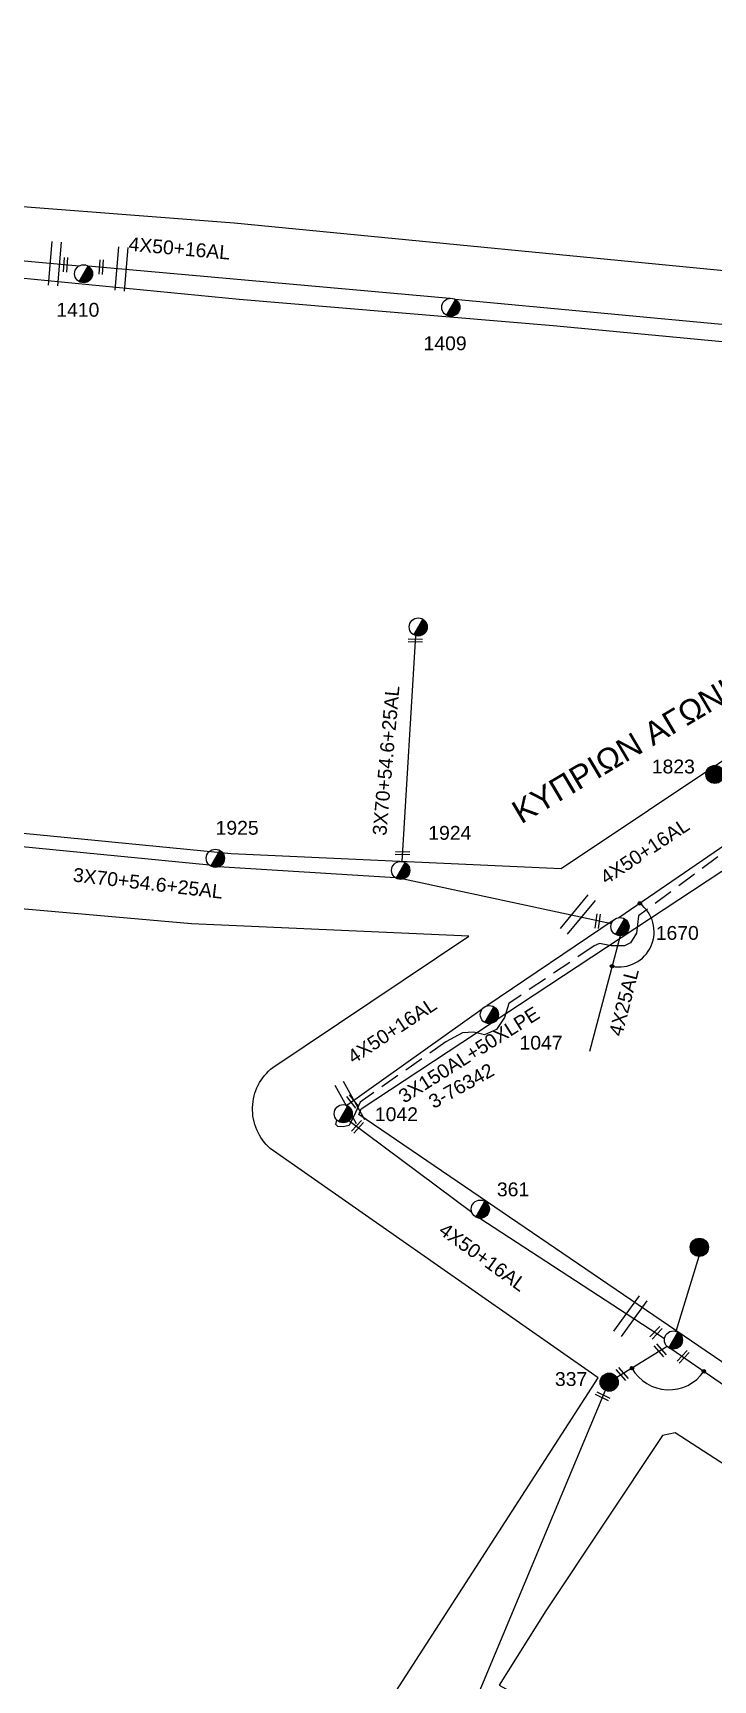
# Model space of a CAD drawing. Header units: millimetres. Extents: x 1113 to 5794, y 757 to 3537.
# Drawn here: x 2784.6 to 2873, y 1145.2 to 1359.5 of the extents above; entities that cross this region are included whole.
import ezdxf

# ---------------------------------------------------------------- set-up
doc = ezdxf.new("R2010")
doc.units = ezdxf.units.MM
doc.linetypes.add('DASHED', pattern=[19.05, 12.7, -6.35])
for name, color, linetype in [('Γέφυρες Εναέριου Δικτύου', 7, 'Continuous'), ('Γυμνά εναέρια ΧΤ και ΦΟΠ (3Φ)   4x50+16AL', 7, 'Continuous'), ('Εναέρια παροχή ΧΤ 4x25', 7, 'SYN_LINE'), ('Επιγραφές - Σχήματα', 7, 'Continuous'), ('Καλώδια ΧΤ   3x150AL+50XLPE', 7, 'DASHED'), ('Μηχανική τομή', 7, 'Continuous'), ('Στύλος Ξύλινος', 7, 'Continuous'), ('Στύλος Ξύλινος @ 1', 7, 'Continuous'), ('Στύλος ΦΜ', 7, 'Continuous'), ('Στύλος ΦΜ @ 1', 7, 'Continuous'), ('Συνδέσεις', 7, 'Continuous'), ('Συνεστραμμένα ΧΤ   3x70+54.6+25 AL', 7, 'SYN_LINE'), ('Τομή', 7, 'Continuous'), ('Υπόβαθρο ΔΕΗ', 7, 'Continuous')]:
    doc.layers.add(name, color=color, linetype=linetype)
doc.styles.get("Standard").update_dxf_attribs({"font": 'arial.ttf'})
doc.linetypes.add('SYN_LINE', pattern='A,0.5,-0.0001,["/\\/\\/\\/",Standard,S=0.1,R=0,X=0,Y=-0.05],-0.25', length=0.7501)

# ---------------------------------------------------------------- blocks, each defined once
blk = doc.blocks.new('ΥΠΑΡΧΩΝ ΤΣΙΜΕΝΤΕΝΙΟΣ ΣΤΥΛΟΣ')
at = {"layer": 'Στύλος ΦΜ'}
blk.add_hatch(color=7, dxfattribs=at).paths.add_polyline_path([(-1.29, -2.28, 0.574793), (2.62, 0, 0.268822), (1.3, 2.27)])
at = {"layer": 'Στύλος ΦΜ', "color": 7}
blk.add_line((-1.29, -2.28), (1.3, 2.27), dxfattribs=at)
blk.add_circle((0, 0), 2.62, dxfattribs=at)
at = {"layer": 'Στύλος ΦΜ', "flags": 4}
for tag, p in [('ΑΡΙΘΜΟΣ', (-4.68, 8.05)), ('ΤΥΠΟΣ', (-4.91, 3.03))]:
    blk.add_attdef(tag, p, '', height=4, dxfattribs=at)
blk = doc.blocks.new('ΥΠΑΡΧΩΝ ΞΥΛΙΝΟΣ ΣΤΥΛΟΣ')
at = {"layer": 'Στύλος Ξύλινος'}
h = blk.add_hatch(color=7, dxfattribs=at)
h.paths.add_polyline_path([(-2.62, 0, 0.270008), (-1.29, -2.28), (1.3, 2.27, 0.576266)])
h.paths.add_polyline_path([(-1.29, -2.28, 0.574793), (2.62, 0, 0.268822), (1.3, 2.27)])
at = {"layer": 'Στύλος Ξύλινος', "color": 7}
blk.add_line((-1.29, -2.28), (1.3, 2.27), dxfattribs=at)
blk.add_circle((0, 0), 2.62, dxfattribs=at)
at = {"layer": 'Στύλος Ξύλινος', "flags": 4}
for tag, p in [('ΑΡΙΘΜΟΣ', (-4.91, 8.6)), ('ΤΥΠΟΣ', (-4.85, 3.39))]:
    blk.add_attdef(tag, p, '', height=4, dxfattribs=at)
blk = doc.blocks.new('ΜΗΧΑΝΙΚΗ ΤΟΜΗ')
at = {"layer": 'Μηχανική τομή', "ltscale": 40}
for p, q in [((-1.89, 0.78), (1.89, 0.78)), ((1.89, 0), (-1.89, 0))]:
    blk.add_line(p, q, dxfattribs=at)
blk = doc.blocks.new('ΤΟΜΗ')
at = {"layer": 'Τομή', "ltscale": 40}
for p, q in [((-5.68, 0), (5.68, 0)), ((5.68, -2.33), (-5.68, -2.33))]:
    blk.add_line(p, q, dxfattribs=at)
blk = doc.blocks.new('_ΣΥΝΔΕΣΗ')
at = {"layer": 'Συνδέσεις', "linetype": 'SYN_LINE', "ltscale": 40}
blk.add_hatch(color=256, dxfattribs=at).paths.add_polyline_path([(0.5, -0.01, 1), (-0.5, -0.01, 1)])
at = {"layer": 'Συνδέσεις'}
blk.add_circle((0, -0.01), 0.5, dxfattribs=at)

msp = doc.modelspace()

# ---------------------------------------------------------------- linework, layer by layer
at = {"layer": 'Γέφυρες Εναέριου Δικτύου', "lineweight": -3}
for centre, radius, start, end in [((2860.8, 1242.56), 4.58, 258.6973, 53.7979), ((2867.3, 1188.46), 5.5, 209.2868, 325.7234)]:
    msp.add_arc(centre, radius, start, end, dxfattribs=at)
at = {"layer": 'Γυμνά εναέρια ΧΤ και ΦΟΠ (3Φ)   4x50+16AL', "color": 30, "lineweight": -3}
msp.add_lwpolyline([(2764.46, 1331.6), (2790.61, 1329.2)], dxfattribs=at)
at = {"layer": 'Γυμνά εναέρια ΧΤ και ΦΟΠ (3Φ)   4x50+16AL', "color": 173, "lineweight": -3}
for points in [[(2791.79, 1329.2), (2838.81, 1324.99)], [(2839.46, 1324.88), (2876.47, 1321.42)]]:
    msp.add_lwpolyline(points, dxfattribs=at)
at = {"layer": 'Γυμνά εναέρια ΧΤ και ΦΟΠ (3Φ)   4x50+16AL', "color": 133, "lineweight": -3}
for points in [[(2878.58, 1256.58), (2860.79, 1244.39)], [(2860.06, 1244.01), (2843.64, 1232.91)], [(2843.01, 1232.47), (2825.42, 1219.97)], [(2867.55, 1188.32), (2893.92, 1170.16)]]:
    msp.add_lwpolyline(points, dxfattribs=at)
at = {"layer": 'Γυμνά εναέρια ΧΤ και ΦΟΠ (3Φ)   4x50+16AL', "color": 62, "lineweight": -3}
for points in [[(2825.71, 1217.99), (2841.68, 1206.07)], [(2842.7, 1205.29), (2866.73, 1189.63)]]:
    msp.add_lwpolyline(points, dxfattribs=at)
at = {"layer": 'Εναέρια παροχή ΧΤ 4x25', "color": 133, "lineweight": -3, "ltscale": 20}
msp.add_lwpolyline([(2860.96, 1242.05), (2856.98, 1226.98)], dxfattribs=at)
at = {"layer": 'Καλώδια ΧΤ   3x150AL+50XLPE', "color": 62, "lineweight": -3, "ltscale": 0.2}
msp.add_lwpolyline([(2873.68, 1252.32), (2863.37, 1244.65), (2863.09, 1242.37), (2862.32, 1241.12), (2861.54, 1240.75), (2859.79, 1240.71), (2858.29, 1241.05), (2857.58, 1240.71), (2846.47, 1233.23), (2845.92, 1231.42), (2844.88, 1229.84), (2843.34, 1229.16), (2841.94, 1229.48), (2840.48, 1229.4), (2838.29, 1228.23), (2827.18, 1220.39), (2826.57, 1219.06), (2825.75, 1217.37), (2824.96, 1217.18), (2824.26, 1217.23), (2824.01, 1217.48), (2824.15, 1218.04)], dxfattribs=at)
at = {"layer": 'Συνεστραμμένα ΧΤ   3x70+54.6+25 AL', "color": 6, "lineweight": -3, "ltscale": 20}
for points in [[(2832.61, 1251.7), (2834.38, 1281.09)], [(2807.56, 1251.22), (2770.77, 1254.83)], [(2831.74, 1249.58), (2808.76, 1251.02)], [(2859.82, 1243.58), (2832.8, 1249.42)]]:
    msp.add_lwpolyline(points, dxfattribs=at)
at = {"layer": 'Συνεστραμμένα ΧΤ   3x70+54.6+25 AL', "color": 133, "lineweight": -3, "ltscale": 10}
for points in [[(2868.26, 1190.57), (2871.22, 1200.33)], [(2867.06, 1188.61), (2860.55, 1184.56)]]:
    msp.add_lwpolyline(points, dxfattribs=at)
at = {"layer": 'Συνεστραμμένα ΧΤ   3x70+54.6+25 AL', "color": 133, "lineweight": -3, "ltscale": 20}
msp.add_lwpolyline([(2859.03, 1182.89), (2840.95, 1139.64)], dxfattribs=at)
at = {"layer": 'Υπόβαθρο ΔΕΗ', "lineweight": -3}
for points in [[(2842.2, 1375.68), (2848.17, 1415.01), (2881.64, 1409.91), (2886.46, 1441.29), (2807.36, 1449.54), (2756.08, 1454.13), (2713.29, 1457.77), (2659.95, 1462.15, 0.486899), (2658.92, 1461.04), (2659.61, 1448.71), (2659.05, 1426.56), (2657.83, 1390.49), (2656.99, 1357.04), (2656.76, 1347.26), (2707.16, 1343.79), (2778.75, 1337.27), (2810.78, 1334.82), (2880.24, 1328.06), (2946.67, 1320.87), (2953.07, 1380.76), (2955.7, 1389.33), (2883.58, 1401), (2855.92, 1405.53), (2851.13, 1374.06)], [(2942.72, 1312.4), (2942.98, 1308.44), (2924.95, 1297.21), (2887.21, 1273.42), (2853.29, 1250.76), (2810.4, 1252.72), (2789.1, 1254.79), (2734.04, 1260.14), (2690.37, 1264.22), (2656.28, 1267.33, -0.302168), (2654.17, 1269.03), (2654.88, 1305.55), (2656, 1337.34), (2705.8, 1333.66), (2766.97, 1329.19), (2811.42, 1324.86), (2852.25, 1321.45), (2888.42, 1318.03), (2942.72, 1312.4)], [(2770.08, 1047.3), (2786.98, 1074.38), (2804.28, 1101.09), (2827.56, 1137.12), (2858.1, 1184.5), (2815.47, 1214.35, -0.466945), (2815.8, 1224.91), (2841.27, 1241.98), (2805.24, 1243.59), (2757.43, 1247.82), (2713.14, 1251.62), (2673.38, 1255.09), (2654.02, 1256.58), (2656.12, 1218.39), (2660.65, 1180.2), (2662.74, 1153.6), (2663.56, 1130.31), (2664.11, 1096.83, 0.22479), (2665.44, 1094.14), (2701.77, 1078.16), (2744.46, 1058.73), (2770.08, 1047.3)]]:
    msp.add_lwpolyline(points, format="xyb", dxfattribs=at)
msp.add_lwpolyline([(2985.78, 1112.31), (2937.19, 1143.47), (2875.13, 1185.94), (2826.99, 1218.78), (2827.28, 1219.53), (2874.19, 1250.46), (2899.22, 1228.54), (2935.53, 1196.95), (3025.92, 1138.49)], dxfattribs=at)
msp.add_lwpolyline([(2944.45, 1090.13), (2960.73, 1117.39), (2868.12, 1177.35), (2866.47, 1177.01), (2851.29, 1154.19), (2845.22, 1144.54)], close=True, dxfattribs=at)

# ---------------------------------------------------------------- block references
at = {"layer": 'Μηχανική τομή', "lineweight": -3}
for p, xscale, yscale, zscale, rotation in [((2789.04, 1329.35), 0.5000000000001986, 0.5000000000001986, 0.5000000000001986, 86.55658298640459), ((2793.69, 1329.03), 0.5000000000001986, 0.5000000000001986, 0.5000000000001986, 86.55658298640459), ((2834.33, 1280.26), 0.5000000000003808, 0.5000000000003808, 0.5000000000003808, 358.0955157346216), ((2832.67, 1252.59), 0.5000000000003808, 0.5000000000003808, 0.5000000000003808, 358.0955157346216), ((2858.22, 1243.92), 0.5000000000003574, 0.5000000000003574, 0.5000000000003574, 82.21886924626544), ((2826.31, 1220.6), 0.5000000000002047, 0.5000000000002047, 0.5000000000002047, 127.8538851099698), ((2826.97, 1217.05), 0.5000000000003026, 0.5000000000003026, 0.5000000000003026, 46.91175530218593), ((2865.77, 1190.26), 0.5000000000003026, 0.5000000000003026, 0.5000000000003026, 46.91175530218593), ((2866.01, 1187.96), 0.5000000000003885, 0.5000000000003885, 0.5000000000003885, 311.2371011411441), ((2869.3, 1187.11), 0.5000000000003026, 0.5000000000003026, 0.5000000000003026, 46.91175530218593), ((2861.07, 1184.88), 0.5000000000003885, 0.5000000000003885, 0.5000000000003885, 311.2371011411441), ((2858.61, 1181.94), 0.5000000000003518, 0.5000000000003518, 0.5000000000003518, 334.1852982004288)]:
    msp.add_blockref('ΜΗΧΑΝΙΚΗ ΤΟΜΗ', p, dxfattribs=dict(at, xscale=xscale, yscale=yscale, zscale=zscale, rotation=rotation))
at = {"layer": 'Στύλος Ξύλινος @ 1', "lineweight": -3, "ltscale": 40}
ref = msp.add_blockref('ΥΠΑΡΧΩΝ ΞΥΛΙΝΟΣ ΣΤΥΛΟΣ', (2873.28, 1263.04), dxfattribs=dict(at, xscale=0.4499999999998181, yscale=0.4499999999998181, zscale=0.4499999999998181))
ref.add_attrib('ΤΥΠΟΣ', '1823', (2865.08, 1263.16), dxfattribs={"layer": 'Στύλος Ξύλινος', "height": 1.8, "flags": 4})
at = {"layer": 'Στύλος Ξύλινος @ 1', "lineweight": -3, "ltscale": 40, "xscale": 0.4499999999998181, "yscale": 0.4499999999998181, "zscale": 0.4499999999998181}
msp.add_blockref('ΥΠΑΡΧΩΝ ΞΥΛΙΝΟΣ ΣΤΥΛΟΣ', (2871.26, 1201.5), dxfattribs=at)
at = {"layer": 'Στύλος Ξύλινος @ 1', "lineweight": -3, "ltscale": 40}
ref = msp.add_blockref('ΥΠΑΡΧΩΝ ΞΥΛΙΝΟΣ ΣΤΥΛΟΣ', (2859.54, 1183.95), dxfattribs=dict(at, xscale=0.4499999999998181, yscale=0.4499999999998181, zscale=0.4499999999998181))
ref.add_attrib('ΤΥΠΟΣ', '337', (2852.49, 1183.46), dxfattribs={"layer": 'Στύλος Ξύλινος', "height": 1.8, "flags": 4})
at = {"layer": 'Στύλος ΦΜ @ 1', "lineweight": -3, "ltscale": 40}
ref = msp.add_blockref('ΥΠΑΡΧΩΝ ΤΣΙΜΕΝΤΕΝΙΟΣ ΣΤΥΛΟΣ', (2791.2, 1328.18), dxfattribs=dict(at, xscale=0.4499999999998181, yscale=0.4499999999998181, zscale=0.4499999999998181))
ref.add_attrib('ΤΥΠΟΣ', '1410', (2787.66, 1322.59), dxfattribs={"layer": 'Στύλος ΦΜ', "height": 1.8, "flags": 4})
ref = msp.add_blockref('ΥΠΑΡΧΩΝ ΤΣΙΜΕΝΤΕΝΙΟΣ ΣΤΥΛΟΣ', (2838.95, 1323.82), dxfattribs=dict(at, xscale=0.4499999999998181, yscale=0.4499999999998181, zscale=0.4499999999998181))
ref.add_attrib('ΤΥΠΟΣ', '1409', (2835.41, 1318.23), dxfattribs={"layer": 'Στύλος ΦΜ', "height": 1.8, "flags": 4})
at = {"layer": 'Στύλος ΦΜ @ 1', "lineweight": -3, "ltscale": 40, "xscale": 0.4499999999998181, "yscale": 0.4499999999998181, "zscale": 0.4499999999998181}
for p in [(2834.71, 1282.22), (2867.89, 1189.44)]:
    msp.add_blockref('ΥΠΑΡΧΩΝ ΤΣΙΜΕΝΤΕΝΙΟΣ ΣΤΥΛΟΣ', p, dxfattribs=at)
at = {"layer": 'Στύλος ΦΜ @ 1', "lineweight": -3, "ltscale": 40}
ref = msp.add_blockref('ΥΠΑΡΧΩΝ ΤΣΙΜΕΝΤΕΝΙΟΣ ΣΤΥΛΟΣ', (2808.33, 1252.12), dxfattribs=dict(at, xscale=0.4499999999998181, yscale=0.4499999999998181, zscale=0.4499999999998181))
ref.add_attrib('ΤΥΠΟΣ', '1925', (2808.37, 1255.19), dxfattribs={"layer": 'Στύλος ΦΜ', "height": 1.8, "flags": 4})
ref = msp.add_blockref('ΥΠΑΡΧΩΝ ΤΣΙΜΕΝΤΕΝΙΟΣ ΣΤΥΛΟΣ', (2832.43, 1250.54), dxfattribs=dict(at, xscale=0.4499999999998181, yscale=0.4499999999998181, zscale=0.4499999999998181))
ref.add_attrib('ΤΥΠΟΣ', '1924', (2836.02, 1254.53), dxfattribs={"layer": 'Στύλος ΦΜ', "height": 1.8, "flags": 4})
ref = msp.add_blockref('ΥΠΑΡΧΩΝ ΤΣΙΜΕΝΤΕΝΙΟΣ ΣΤΥΛΟΣ', (2860.94, 1243.23), dxfattribs=dict(at, xscale=0.4499999999998181, yscale=0.4499999999998181, zscale=0.4499999999998181))
ref.add_attrib('ΤΥΠΟΣ', '1670', (2865.59, 1241.51), dxfattribs={"layer": 'Στύλος ΦΜ', "height": 1.8, "flags": 4})
ref = msp.add_blockref('ΥΠΑΡΧΩΝ ΤΣΙΜΕΝΤΕΝΙΟΣ ΣΤΥΛΟΣ', (2843.96, 1231.78), dxfattribs=dict(at, xscale=0.4499999999998181, yscale=0.4499999999998181, zscale=0.4499999999998181))
ref.add_attrib('ΤΥΠΟΣ', '1047', (2847.88, 1227.22), dxfattribs={"layer": 'Στύλος ΦΜ', "height": 1.8, "flags": 4})
ref = msp.add_blockref('ΥΠΑΡΧΩΝ ΤΣΙΜΕΝΤΕΝΙΟΣ ΣΤΥΛΟΣ', (2824.96, 1218.89), dxfattribs=dict(at, xscale=0.4499999999998181, yscale=0.4499999999998181, zscale=0.4499999999998181))
ref.add_attrib('ΤΥΠΟΣ', '1042', (2829.08, 1217.92), dxfattribs={"layer": 'Στύλος ΦΜ', "height": 1.8, "flags": 4})
ref = msp.add_blockref('ΥΠΑΡΧΩΝ ΤΣΙΜΕΝΤΕΝΙΟΣ ΣΤΥΛΟΣ', (2842.78, 1206.47), dxfattribs=dict(at, xscale=0.4499999999998181, yscale=0.4499999999998181, zscale=0.4499999999998181))
ref.add_attrib('ΤΥΠΟΣ', '361', (2844.94, 1208.14), dxfattribs={"layer": 'Στύλος ΦΜ', "height": 1.8, "flags": 4})
at = {"layer": 'Συνδέσεις', "lineweight": -3, "xscale": 0.4499999999998181, "yscale": 0.4499999999998181, "zscale": 0.4499999999998181}
for p in [(2863.51, 1246.26), (2859.91, 1238.08), (2862.5, 1185.78), (2871.84, 1185.37)]:
    msp.add_blockref('_ΣΥΝΔΕΣΗ', p, dxfattribs=at)
at = {"layer": 'Τομή', "lineweight": -3}
for p, xscale, yscale, zscale, rotation in [((2788.04, 1329.44), 0.4999999999999982, 0.4999999999999982, 0.4999999999999982, 265.0194787007297), ((2796.71, 1328.76), 0.4999999999999982, 0.4999999999999982, 0.4999999999999982, 265.0194787007297), ((2855.9, 1244.42), 0.4999999999999882, 0.4999999999999882, 0.4999999999999882, 230.4762826918002), ((2826.33, 1220.62), 0.5000000000000207, 0.5000000000000207, 0.5000000000000207, 299.0362296732784), ((2862.76, 1192.22), 0.4999999999999512, 0.4999999999999512, 0.4999999999999512, 234.1985428476704)]:
    msp.add_blockref('ΤΟΜΗ', p, dxfattribs=dict(at, xscale=xscale, yscale=yscale, zscale=zscale, rotation=rotation))

# ---------------------------------------------------------------- texts
at = {"layer": 'Γυμνά εναέρια ΧΤ και ΦΟΠ (3Φ)   4x50+16AL', "color": 7, "lineweight": -3, "char_height": 1.8, "width": 168.3718, "attachment_point": 1}
for insert, rotation in [((2797.16, 1332.97), 354.9363), ((2858.16, 1250.15), 33.5819), ((2825.3, 1226.81), 33.5819), ((2838.29, 1204.83), 324.2012)]:
    msp.add_mtext('4X50+16AL', dxfattribs=dict(at, insert=insert, rotation=rotation))
at = {"layer": 'Εναέρια παροχή ΧΤ 4x25', "color": 7, "lineweight": -3, "insert": (2859.46, 1229.3), "char_height": 1.8, "width": 168.3718, "attachment_point": 1, "rotation": 75.6576}
msp.add_mtext('4X25AL', dxfattribs=at)
at = {"layer": 'Επιγραφές - Σχήματα', "color": 7, "lineweight": -3, "width": 168.3718, "attachment_point": 1}
for s, insert, char_height, rotation in [('ΚΥΠΡΙΩΝ ΑΓΩΝΙΣΤΩΝ', (2846.55, 1259.1), 3, 30.6431), ('3-76342', (2835.84, 1221.06), 1.8, 29.1755)]:
    msp.add_mtext(s, dxfattribs=dict(at, insert=insert, char_height=char_height, rotation=rotation))
at = {"layer": 'Καλώδια ΧΤ   3x150AL+50XLPE', "color": 7, "lineweight": -3, "insert": (2841.31, 1226.55), "char_height": 1.8, "width": 27.8484, "attachment_point": 5, "rotation": 32.2553}
msp.add_mtext('3X150AL+50XLPE', dxfattribs=at)
at = {"layer": 'Συνεστραμμένα ΧΤ   3x70+54.6+25 AL', "color": 7, "lineweight": -3, "char_height": 1.8, "width": 168.3718, "attachment_point": 1}
for insert, rotation in [((2828.76, 1255.17), 84.927), ((2789.95, 1250.9), 353.3781)]:
    msp.add_mtext('3X70+54.6+25AL', dxfattribs=dict(at, insert=insert, rotation=rotation))

doc.saveas('drawing.dxf')
